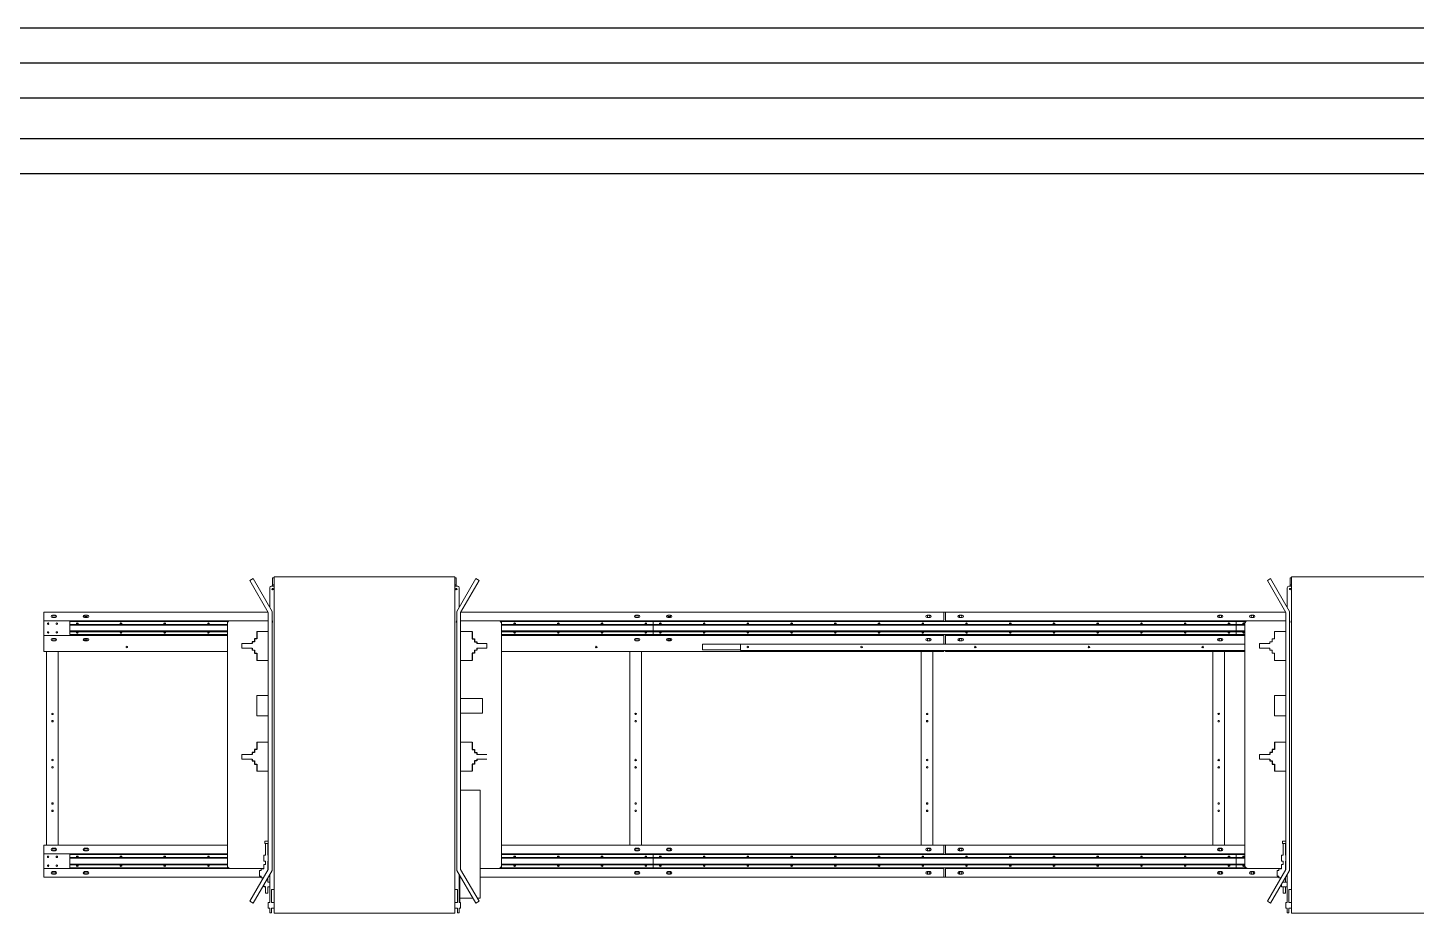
# Model space of a CAD drawing. Header units: inches. Extents: x -26985 to 86262, y -10753 to 149570.
# Drawn here: x 44197 to 48959, y 136619 to 139657 of the extents above; entities that cross this region are included whole.
import ezdxf

# ---------------------------------------------------------------- set-up
doc = ezdxf.new("R2010")
doc.units = ezdxf.units.IN
doc.header["$MEASUREMENT"] = 0

msp = doc.modelspace()

# ---------------------------------------------------------------- linework, layer by layer
at = {"color": 0, "linetype": 'Continuous', "lineweight": -3}
for p, q in [((-9688.6, 139656.9), (73931.4, 139656.9)), ((-9568.6, 139416.9), (73931.4, 139416.9)), ((-9568.6, 139276.9), (73931.4, 139276.9))]:
    msp.add_line(p, q, dxfattribs=at)
at = {"color": 1, "linetype": 'Continuous', "lineweight": -3}
for p, q in [((-9568.6, 139536.9), (73931.4, 139536.9)), ((-9568.6, 139156.9), (73931.4, 139156.9))]:
    msp.add_line(p, q, dxfattribs=at)
at = {"color": 0, "linetype": 'Continuous', "lineweight": 0}
for p, q in [((45037, 137760.8), (45037, 137769.8)), ((45042, 137769.8), (45037, 137769.8)), ((45042, 137760.8), (45042, 137772.8)), ((45662, 137772.8), (45042, 137772.8)), ((45662, 137772.8), (45662, 137760.8)), ((45667, 137769.8), (45662, 137769.8)), ((45667, 137769.8), (45667, 137760.8)), ((48527, 137760.8), (48527, 137769.8)), ((48532, 137769.8), (48527, 137769.8)), ((48532, 137760.8), (48532, 137772.8)), ((49152, 137772.8), (48532, 137772.8)), ((44970, 137766.9), (44958.8, 137760.4)), ((45022, 137650.8), (44958.8, 137760.4)), ((45035, 137654.3), (44970, 137766.9)), ((45027, 137668.2), (45027, 137735.8)), ((45032, 137740.8), (45042, 137740.8)), ((45037, 137760.8), (45037, 137745.8)), ((45042, 137745.8), (45037, 137745.8)), ((45037, 137745.8), (45037, 137740.8)), ((45042, 137760.8), (45042, 136645.8)), ((45662, 137760.8), (45662, 136645.8)), ((45667, 137745.8), (45662, 137745.8)), ((45662, 137740.8), (45672, 137740.8)), ((45667, 137760.8), (45667, 137745.8)), ((45667, 137745.8), (45667, 137740.8)), ((45669, 137654.3), (45734, 137766.9)), ((45677, 137735.8), (45677, 137668.2)), ((45682, 137650.8), (45745.3, 137760.4)), ((45734, 137766.9), (45745.3, 137760.4)), ((48460, 137766.9), (48448.8, 137760.4)), ((48512, 137650.8), (48448.8, 137760.4)), ((48525, 137654.3), (48460, 137766.9)), ((48517, 137668.2), (48517, 137735.8)), ((48522, 137740.8), (48532, 137740.8)), ((48527, 137760.8), (48527, 137745.8)), ((48532, 137745.8), (48527, 137745.8)), ((48527, 137745.8), (48527, 137740.8)), ((48532, 137760.8), (48532, 136645.8)), ((44252, 137622.3), (44252, 137652.3)), ((45021.2, 137652.3), (44252, 137652.3)), ((44282, 137641.6), (44292, 137641.6)), ((44292, 137633.1), (44282, 137633.1)), ((44282.8, 137641.6), (44282.8, 137633.1)), ((44282.8, 137637.3), (44283, 137637.3)), ((44291, 137637.3), (44291.3, 137637.3)), ((44291.3, 137633.1), (44291.3, 137641.6)), ((44392, 137641.6), (44402, 137641.6)), ((44402, 137633.1), (44392, 137633.1)), ((44392.8, 137641.6), (44392.8, 137633.1)), ((44392.8, 137637.3), (44401.3, 137637.3)), ((44401.3, 137633.1), (44401.3, 137641.6)), ((45022, 136769.3), (45022, 137650.8)), ((45035, 136765.8), (45035, 137654.3)), ((45669, 136765.8), (45669, 137654.3)), ((45682, 136769.3), (45682, 137650.8)), ((45682.9, 137652.3), (47339.5, 137652.3)), ((46292, 137641.6), (46282, 137641.6)), ((46282, 137633.1), (46292, 137633.1)), ((46282.8, 137641.6), (46282.8, 137633.1)), ((46282.8, 137637.3), (46283, 137637.3)), ((46291, 137637.3), (46291.3, 137637.3)), ((46291.3, 137633.1), (46291.3, 137641.6)), ((46402, 137641.6), (46392, 137641.6)), ((46392, 137633.1), (46402, 137633.1)), ((46392.8, 137641.6), (46392.8, 137633.1)), ((46392.8, 137637.3), (46401.3, 137637.3)), ((46401.3, 137633.1), (46401.3, 137641.6)), ((47292, 137641.6), (47282, 137641.6)), ((47282, 137633.1), (47292, 137633.1)), ((47282.8, 137641.6), (47282.8, 137633.1)), ((47282.8, 137637.3), (47283, 137637.3)), ((47291, 137637.3), (47291.3, 137637.3)), ((47291.3, 137633.1), (47291.3, 137641.6)), ((47339.5, 137652.3), (47344.5, 137652.3)), ((47339.5, 137622.3), (47339.5, 137652.3)), ((47344.5, 137652.3), (48511.2, 137652.3)), ((47344.5, 137652.3), (47344.5, 137622.3)), ((47402, 137641.6), (47392, 137641.6)), ((47392, 137633.1), (47402, 137633.1)), ((47392.8, 137641.6), (47392.8, 137633.1)), ((47392.8, 137637.3), (47393, 137637.3)), ((47401, 137637.3), (47401.3, 137637.3)), ((47401.3, 137633.1), (47401.3, 137641.6)), ((48292, 137641.6), (48282, 137641.6)), ((48282, 137633.1), (48292, 137633.1)), ((48282.8, 137641.6), (48282.8, 137633.1)), ((48282.8, 137637.3), (48283, 137637.3)), ((48291, 137637.3), (48291.3, 137637.3)), ((48291.3, 137633.1), (48291.3, 137641.6)), ((48402, 137641.6), (48392, 137641.6)), ((48392, 137633.1), (48402, 137633.1)), ((48392.8, 137641.6), (48392.8, 137633.1)), ((48392.8, 137637.3), (48393, 137637.3)), ((48401, 137637.3), (48401.3, 137637.3)), ((48401.3, 137633.1), (48401.3, 137641.6)), ((48512, 136769.3), (48512, 137650.8)), ((48525, 136765.8), (48525, 137654.3)), ((44252, 137572.3), (44252, 137622.3)), ((44882, 137622.3), (44252, 137622.3)), ((44882, 137619.8), (44342, 137619.8)), ((44342, 137619.8), (44342, 137610)), ((44365.5, 137610), (44342, 137610)), ((44342, 137610), (44342, 137607.3)), ((44342, 137587.3), (44342, 137607.3)), ((44882, 137607.3), (44342, 137607.3)), ((44342, 137587.3), (44342, 137584.6)), ((44882, 137587.3), (44342, 137587.3)), ((44365.5, 137584.6), (44342, 137584.6)), ((44342, 137584.6), (44342, 137574.8)), ((44515.5, 137610), (44368.6, 137610)), ((44515.5, 137584.6), (44368.6, 137584.6)), ((44665.5, 137610), (44518.6, 137610)), ((44665.5, 137584.6), (44518.6, 137584.6)), ((44815.5, 137610), (44668.6, 137610)), ((44815.5, 137584.6), (44668.6, 137584.6)), ((44882, 137610), (44818.6, 137610)), ((44882, 137584.6), (44818.6, 137584.6)), ((44882, 137622.3), (44882, 137612.3)), ((44892, 137622.3), (44882, 137622.3)), ((44882, 136782.3), (44882, 137612.3)), ((44884, 137620.3), (44884, 137618.3)), ((44884, 137620.3), (44886, 137620.3)), ((44885.4, 137619.8), (44884, 137619.8)), ((45022, 137622.3), (44892, 137622.3)), ((44987, 137585.8), (44983, 137585.8)), ((45022, 137585.8), (44987, 137585.8)), ((45812, 137622.3), (45682, 137622.3)), ((45682, 137585.8), (45717, 137585.8)), ((45717, 137585.8), (45721, 137585.8)), ((45812, 137622.3), (45822, 137622.3)), ((45820, 137620.3), (45818, 137620.3)), ((45820, 137619.8), (45818.7, 137619.8)), ((45820, 137620.3), (45820, 137618.3)), ((45822, 137622.3), (47339.5, 137622.3)), ((45822, 137622.3), (45822, 137612.3)), ((46342, 137619.8), (45822, 137619.8)), ((45822, 137612.3), (45822, 136782.3)), ((45865.5, 137610), (45822, 137610)), ((46342, 137607.3), (45822, 137607.3)), ((46342, 137587.3), (45822, 137587.3)), ((45865.5, 137584.6), (45822, 137584.6)), ((46015.5, 137610), (45868.6, 137610)), ((46015.5, 137584.6), (45868.6, 137584.6)), ((46165.5, 137610), (46018.6, 137610)), ((46165.5, 137584.6), (46018.6, 137584.6)), ((46315.5, 137610), (46168.6, 137610)), ((46315.5, 137584.6), (46168.6, 137584.6)), ((46342, 137610), (46318.6, 137610)), ((46342, 137584.6), (46318.6, 137584.6)), ((48342, 137619.8), (46342, 137619.8)), ((46342, 137619.8), (46342, 137610)), ((46342, 137619.8), (46342, 137610)), ((46365.5, 137610), (46342, 137610)), ((46342, 137610), (46342, 137607.3)), ((46342, 137607.3), (46342, 137610)), ((46342, 137587.3), (46342, 137607.3)), ((48342, 137607.3), (46342, 137607.3)), ((46342, 137607.3), (46342, 137587.3)), ((46342, 137587.3), (46342, 137584.6)), ((48342, 137587.3), (46342, 137587.3)), ((46342, 137587.3), (46342, 137584.6)), ((46365.5, 137584.6), (46342, 137584.6)), ((46342, 137584.6), (46342, 137574.8)), ((46342, 137584.6), (46342, 137574.8)), ((46515.5, 137610), (46368.6, 137610)), ((46515.5, 137584.6), (46368.6, 137584.6)), ((46665.5, 137610), (46518.6, 137610)), ((46665.5, 137584.6), (46518.6, 137584.6)), ((46815.5, 137610), (46668.6, 137610)), ((46815.5, 137584.6), (46668.6, 137584.6)), ((46965.5, 137610), (46818.6, 137610)), ((46965.5, 137584.6), (46818.6, 137584.6)), ((47115.5, 137610), (46968.6, 137610)), ((47115.5, 137584.6), (46968.6, 137584.6)), ((47265.5, 137610), (47118.6, 137610)), ((47265.5, 137584.6), (47118.6, 137584.6)), ((47415.5, 137610), (47268.6, 137610)), ((47415.5, 137584.6), (47268.6, 137584.6)), ((47339.5, 137619.8), (47339.5, 137622.3)), ((47344.5, 137622.3), (48372, 137622.3)), ((47344.5, 137619.8), (47344.5, 137622.3)), ((47565.5, 137610), (47418.6, 137610)), ((47565.5, 137584.6), (47418.6, 137584.6)), ((47715.5, 137610), (47568.6, 137610)), ((47715.5, 137584.6), (47568.6, 137584.6)), ((47865.5, 137610), (47718.6, 137610)), ((47865.5, 137584.6), (47718.6, 137584.6)), ((48015.5, 137610), (47868.6, 137610)), ((48015.5, 137584.6), (47868.6, 137584.6)), ((48165.5, 137610), (48018.6, 137610)), ((48165.5, 137584.6), (48018.6, 137584.6)), ((48315.5, 137610), (48168.6, 137610)), ((48315.5, 137584.6), (48168.6, 137584.6)), ((48342, 137610), (48318.6, 137610)), ((48342, 137584.6), (48318.6, 137584.6)), ((48342, 137619.8), (48342, 137610)), ((48372, 137619.8), (48342, 137619.8)), ((48342, 137619.8), (48342, 137610)), ((48342, 137607.3), (48342, 137610)), ((48365.5, 137610), (48342, 137610)), ((48342, 137610), (48342, 137607.3)), ((48342, 137607.3), (48342, 137587.3)), ((48342, 137587.3), (48342, 137607.3)), ((48372, 137607.3), (48342, 137607.3)), ((48342, 137587.3), (48342, 137584.6)), ((48342, 137587.3), (48342, 137584.6)), ((48372, 137587.3), (48342, 137587.3)), ((48342, 137584.6), (48342, 137574.8)), ((48365.5, 137584.6), (48342, 137584.6)), ((48342, 137584.6), (48342, 137574.8)), ((48372, 137610), (48368.6, 137610)), ((48372, 137584.6), (48368.6, 137584.6)), ((48372, 137622.3), (48372, 137612.3)), ((48382, 137622.3), (48372, 137622.3)), ((48372, 136782.3), (48372, 137612.3)), ((48374, 137620.3), (48374, 137618.3)), ((48374, 137620.3), (48376, 137620.3)), ((48375.4, 137619.8), (48374, 137619.8)), ((48512, 137622.3), (48382, 137622.3)), ((48477, 137585.8), (48473, 137585.8)), ((48473, 137560.8), (48473, 137585.8)), ((48512, 137585.8), (48477, 137585.8)), ((44252, 137517.3), (44252, 137572.3)), ((44882, 137572.3), (44252, 137572.3)), ((44282, 137561.6), (44292, 137561.6)), ((44292, 137553.1), (44282, 137553.1)), ((44282.8, 137561.6), (44282.8, 137553.1)), ((44291.3, 137553.1), (44291.3, 137561.6)), ((44882, 137574.8), (44342, 137574.8)), ((44392, 137561.6), (44402, 137561.6)), ((44402, 137553.1), (44392, 137553.1)), ((44392.8, 137561.6), (44392.8, 137553.1)), ((44401.3, 137557.3), (44392.8, 137557.3)), ((44401.3, 137553.1), (44401.3, 137561.6)), ((44932, 137527.8), (44932, 137543.8)), ((44967, 137543.8), (44932, 137543.8)), ((44975, 137549.8), (44967, 137549.8)), ((44983, 137560.8), (44975, 137560.8)), ((45721, 137560.8), (45729, 137560.8)), ((45729, 137549.8), (45737, 137549.8)), ((45737, 137543.8), (45772, 137543.8)), ((45772, 137527.8), (45772, 137543.8)), ((46342, 137574.8), (45822, 137574.8)), ((45822, 137572.3), (47339.5, 137572.3)), ((46292, 137561.6), (46282, 137561.6)), ((46282, 137553.1), (46292, 137553.1)), ((46282.8, 137561.6), (46282.8, 137553.1)), ((46291.3, 137553.1), (46291.3, 137561.6)), ((48342, 137574.8), (46342, 137574.8)), ((46402, 137561.6), (46392, 137561.6)), ((46392, 137553.1), (46402, 137553.1)), ((46392.8, 137561.6), (46392.8, 137553.1)), ((46401.3, 137557.3), (46392.8, 137557.3)), ((46401.3, 137553.1), (46401.3, 137561.6)), ((46642, 137542.3), (46512, 137542.3)), ((46512, 137542.3), (46512, 137522.3)), ((46642, 137542.3), (48372, 137542.3)), ((46642, 137542.3), (46642, 137519.8)), ((47292, 137561.6), (47282, 137561.6)), ((47282, 137553.1), (47292, 137553.1)), ((47282.8, 137561.6), (47282.8, 137553.1)), ((47291.3, 137553.1), (47291.3, 137561.6)), ((47339.5, 137572.3), (47339.5, 137574.8)), ((47339.5, 137542.3), (47339.5, 137572.3)), ((47344.5, 137572.3), (47344.5, 137574.8)), ((47344.5, 137572.3), (47344.5, 137542.3)), ((47344.5, 137572.3), (48372, 137572.3)), ((47402, 137561.6), (47392, 137561.6)), ((47392, 137553.1), (47402, 137553.1)), ((47392.8, 137561.6), (47392.8, 137553.1)), ((47393, 137557.3), (47392.8, 137557.3)), ((47401.3, 137557.3), (47401, 137557.3)), ((47401.3, 137553.1), (47401.3, 137561.6)), ((48292, 137561.6), (48282, 137561.6)), ((48282, 137553.1), (48292, 137553.1)), ((48282.8, 137561.6), (48282.8, 137553.1)), ((48291.3, 137553.1), (48291.3, 137561.6)), ((48372, 137574.8), (48342, 137574.8)), ((48422, 137527.8), (48422, 137543.8)), ((48457, 137543.8), (48422, 137543.8)), ((48457, 137543.8), (48457, 137549.8)), ((48465, 137549.8), (48457, 137549.8)), ((48473, 137560.8), (48465, 137560.8)), ((48465, 137560.8), (48465, 137549.8)), ((44882, 137517.3), (44252, 137517.3)), ((44262, 137517.3), (44262, 136852.3)), ((44302, 137517.3), (44302, 136852.3)), ((44967, 137527.8), (44932, 137527.8)), ((44975, 137521.8), (44967, 137521.8)), ((44983, 137510.8), (44975, 137510.8)), ((44983, 137485.8), (44987, 137485.8)), ((44987, 137485.8), (45022, 137485.8)), ((45717, 137485.8), (45682, 137485.8)), ((45721, 137485.8), (45717, 137485.8)), ((45721, 137510.8), (45729, 137510.8)), ((45729, 137521.8), (45737, 137521.8)), ((45737, 137527.8), (45772, 137527.8)), ((45822, 137517.3), (47339.5, 137517.3)), ((46262, 137517.3), (46262, 136852.3)), ((46302, 137517.3), (46302, 136852.3)), ((46642, 137522.3), (46512, 137522.3)), ((48372, 137519.8), (46642, 137519.8)), ((47262, 137517.3), (47262, 136852.3)), ((47302, 137517.3), (47302, 136852.3)), ((47339.5, 137517.3), (47339.5, 137519.8)), ((47344.5, 137519.8), (47344.5, 137517.3)), ((47344.5, 137517.3), (48372, 137517.3)), ((48262, 137517.3), (48262, 136852.3)), ((48302, 137517.3), (48302, 136852.3)), ((48457, 137527.8), (48422, 137527.8)), ((48457, 137521.8), (48457, 137527.8)), ((48465, 137521.8), (48457, 137521.8)), ((48465, 137521.8), (48465, 137510.8)), ((48473, 137510.8), (48465, 137510.8)), ((48473, 137485.8), (48473, 137510.8)), ((48473, 137485.8), (48477, 137485.8)), ((48477, 137485.8), (48512, 137485.8)), ((44983, 137365.8), (44987, 137365.8)), ((44983, 137365.8), (44983, 137295.8)), ((45022, 137365.8), (44987, 137365.8)), ((45682, 137355.8), (45717, 137355.8)), ((45757, 137355.8), (45717, 137355.8)), ((45757, 137305.8), (45757, 137355.8)), ((48473, 137365.8), (48477, 137365.8)), ((48473, 137365.8), (48473, 137295.8)), ((48512, 137365.8), (48477, 137365.8)), ((44987, 137295.8), (44983, 137295.8)), ((44987, 137295.8), (45022, 137295.8)), ((45717, 137305.8), (45682, 137305.8)), ((45717, 137305.8), (45757, 137305.8)), ((48477, 137295.8), (48473, 137295.8)), ((48477, 137295.8), (48512, 137295.8)), ((44987, 137205.8), (44983, 137205.8)), ((45022, 137205.8), (44987, 137205.8)), ((45682, 137205.8), (45717, 137205.8)), ((45717, 137205.8), (45721, 137205.8)), ((48477, 137205.8), (48473, 137205.8)), ((48512, 137205.8), (48477, 137205.8)), ((44932, 137147.8), (44932, 137163.8)), ((44967, 137163.8), (44932, 137163.8)), ((44975, 137169.8), (44967, 137169.8)), ((44983, 137180.8), (44975, 137180.8)), ((45721, 137180.8), (45729, 137180.8)), ((45729, 137169.8), (45737, 137169.8)), ((45737, 137163.8), (45772, 137163.8)), ((48422, 137147.8), (48422, 137163.8)), ((48457, 137163.8), (48422, 137163.8)), ((48465, 137169.8), (48457, 137169.8)), ((48473, 137180.8), (48465, 137180.8)), ((44967, 137147.8), (44932, 137147.8)), ((44975, 137141.8), (44967, 137141.8)), ((44983, 137130.8), (44975, 137130.8)), ((44983, 137105.8), (44987, 137105.8)), ((44987, 137105.8), (45022, 137105.8)), ((45717, 137105.8), (45682, 137105.8)), ((45721, 137105.8), (45717, 137105.8)), ((45721, 137130.8), (45729, 137130.8)), ((45729, 137141.8), (45737, 137141.8)), ((45737, 137147.8), (45772, 137147.8)), ((48457, 137147.8), (48422, 137147.8)), ((48465, 137141.8), (48457, 137141.8)), ((48473, 137130.8), (48465, 137130.8)), ((48473, 137105.8), (48477, 137105.8)), ((48477, 137105.8), (48512, 137105.8)), ((45682, 137040.8), (45749, 137040.8)), ((45749, 137040.8), (45749, 136670.8)), ((45022, 136865.8), (45010.5, 136865.8)), ((45010.5, 136857.8), (45010.5, 136865.8)), ((48512, 136865.8), (48500.5, 136865.8)), ((48500.5, 136857.8), (48500.5, 136865.8)), ((44252, 136822.3), (44252, 136852.3)), ((44252, 136822.3), (44252, 136852.3)), ((44882, 136852.3), (44252, 136852.3)), ((44252, 136772.3), (44252, 136822.3)), ((44252, 136772.3), (44252, 136822.3)), ((44882, 136822.3), (44252, 136822.3)), ((44282, 136841.6), (44292, 136841.6)), ((44292, 136833.1), (44282, 136833.1)), ((44282.8, 136833.1), (44282.8, 136841.6)), ((44291.3, 136841.6), (44291.3, 136833.1)), ((44882, 136819.8), (44342, 136819.8)), ((44342, 136819.8), (44342, 136810)), ((44392, 136841.6), (44402, 136841.6)), ((44402, 136833.1), (44392, 136833.1)), ((44392.8, 136833.1), (44392.8, 136841.6)), ((44393, 136837.3), (44392.8, 136837.3)), ((44401.3, 136837.3), (44401, 136837.3)), ((44401.3, 136841.6), (44401.3, 136833.1)), ((45007, 136797.8), (45007, 136817.8)), ((45007, 136817.8), (45013, 136817.8)), ((45010.5, 136857.8), (45022, 136857.8)), ((45013, 136857.8), (45013, 136817.8)), ((45021, 136857.8), (45021, 136817.8)), ((45021, 136817.8), (45022, 136817.8)), ((47339.5, 136852.3), (45822, 136852.3)), ((47339.5, 136822.3), (45822, 136822.3)), ((46342, 136819.8), (45822, 136819.8)), ((46282, 136841.6), (46292, 136841.6)), ((46292, 136833.1), (46282, 136833.1)), ((46282.8, 136833.1), (46282.8, 136841.6)), ((46291.3, 136841.6), (46291.3, 136833.1)), ((48342, 136819.8), (46342, 136819.8)), ((46342, 136819.8), (46342, 136810)), ((46342, 136819.8), (46342, 136810)), ((46392, 136841.6), (46402, 136841.6)), ((46402, 136833.1), (46392, 136833.1)), ((46392.8, 136833.1), (46392.8, 136841.6)), ((46393, 136837.3), (46392.8, 136837.3)), ((46401.3, 136837.3), (46401, 136837.3)), ((46401.3, 136841.6), (46401.3, 136833.1)), ((47282, 136841.6), (47292, 136841.6)), ((47292, 136833.1), (47282, 136833.1)), ((47282.8, 136833.1), (47282.8, 136841.6)), ((47291.3, 136841.6), (47291.3, 136833.1)), ((47339.5, 136852.3), (47339.5, 136822.3)), ((47344.5, 136852.3), (47339.5, 136852.3)), ((47339.5, 136819.8), (47339.5, 136822.3)), ((47344.5, 136822.3), (47344.5, 136852.3)), ((48372, 136852.3), (47344.5, 136852.3)), ((47344.5, 136819.8), (47344.5, 136822.3)), ((48372, 136822.3), (47344.5, 136822.3)), ((47392, 136841.6), (47402, 136841.6)), ((47402, 136833.1), (47392, 136833.1)), ((47392.8, 136833.1), (47392.8, 136841.6)), ((47393, 136837.3), (47392.8, 136837.3)), ((47401.3, 136837.3), (47401, 136837.3)), ((47401.3, 136841.6), (47401.3, 136833.1)), ((48282, 136841.6), (48292, 136841.6)), ((48292, 136833.1), (48282, 136833.1)), ((48282.8, 136833.1), (48282.8, 136841.6)), ((48291.3, 136841.6), (48291.3, 136833.1)), ((48342, 136819.8), (48342, 136810)), ((48372, 136819.8), (48342, 136819.8)), ((48342, 136819.8), (48342, 136810)), ((48497, 136797.8), (48497, 136817.8)), ((48497, 136817.8), (48503, 136817.8)), ((48500.5, 136857.8), (48512, 136857.8)), ((48503, 136857.8), (48503, 136817.8)), ((48511, 136857.8), (48511, 136817.8)), ((48511, 136817.8), (48512, 136817.8)), ((44252, 136742.3), (44252, 136772.3)), ((44252, 136742.3), (44252, 136772.3)), ((44882, 136772.3), (44252, 136772.3)), ((44365.5, 136810), (44342, 136810)), ((44342, 136810), (44342, 136807.3)), ((44342, 136787.3), (44342, 136807.3)), ((44882, 136807.3), (44342, 136807.3)), ((44342, 136787.3), (44342, 136784.6)), ((44882, 136787.3), (44342, 136787.3)), ((44365.5, 136784.6), (44342, 136784.6)), ((44342, 136784.6), (44342, 136774.8)), ((44882, 136774.8), (44342, 136774.8)), ((44515.5, 136810), (44368.6, 136810)), ((44515.5, 136784.6), (44368.6, 136784.6)), ((44665.5, 136810), (44518.6, 136810)), ((44665.5, 136784.6), (44518.6, 136784.6)), ((44815.5, 136810), (44668.6, 136810)), ((44815.5, 136784.6), (44668.6, 136784.6)), ((44882, 136810), (44818.6, 136810)), ((44882, 136784.6), (44818.6, 136784.6)), ((44882, 136782.3), (44882, 136772.3)), ((44892, 136772.3), (44882, 136772.3)), ((44884, 136776.3), (44884, 136774.3)), ((44885.4, 136774.8), (44884, 136774.8)), ((44884, 136774.3), (44886, 136774.3)), ((45007, 136772.3), (44892, 136772.3)), ((45022, 136769.3), (44958.8, 136659.8)), ((44998, 136770.8), (44998, 136765.8)), ((45007, 136770.8), (44998, 136770.8)), ((45007, 136797.8), (45013, 136797.8)), ((45007, 136786.3), (45007, 136770.8)), ((45013, 136786.3), (45007, 136786.3)), ((45013, 136797.8), (45013, 136786.3)), ((45021, 136797.8), (45022, 136797.8)), ((45021, 136797.8), (45021, 136767.6)), ((45682, 136769.3), (45745.3, 136659.8)), ((45812, 136772.3), (45749, 136772.3)), ((45812, 136772.3), (45822, 136772.3)), ((45820, 136774.3), (45818, 136774.3)), ((45820, 136774.8), (45818.7, 136774.8)), ((45820, 136776.3), (45820, 136774.3)), ((45865.5, 136810), (45822, 136810)), ((46342, 136807.3), (45822, 136807.3)), ((46342, 136787.3), (45822, 136787.3)), ((45865.5, 136784.6), (45822, 136784.6)), ((45822, 136782.3), (45822, 136772.3)), ((46342, 136774.8), (45822, 136774.8)), ((47339.5, 136772.3), (45822, 136772.3)), ((46015.5, 136810), (45868.6, 136810)), ((46015.5, 136784.6), (45868.6, 136784.6)), ((46165.5, 136810), (46018.6, 136810)), ((46165.5, 136784.6), (46018.6, 136784.6)), ((46315.5, 136810), (46168.6, 136810)), ((46315.5, 136784.6), (46168.6, 136784.6)), ((46342, 136810), (46318.6, 136810)), ((46342, 136784.6), (46318.6, 136784.6)), ((46365.5, 136810), (46342, 136810)), ((46342, 136810), (46342, 136807.3)), ((46342, 136807.3), (46342, 136810)), ((46342, 136787.3), (46342, 136807.3)), ((48342, 136807.3), (46342, 136807.3)), ((46342, 136807.3), (46342, 136787.3)), ((46342, 136787.3), (46342, 136784.6)), ((48342, 136787.3), (46342, 136787.3)), ((46342, 136787.3), (46342, 136784.6)), ((46365.5, 136784.6), (46342, 136784.6)), ((46342, 136784.6), (46342, 136774.8)), ((46342, 136784.6), (46342, 136774.8)), ((48342, 136774.8), (46342, 136774.8)), ((46515.5, 136810), (46368.6, 136810)), ((46515.5, 136784.6), (46368.6, 136784.6)), ((46665.5, 136810), (46518.6, 136810)), ((46665.5, 136784.6), (46518.6, 136784.6)), ((46815.5, 136810), (46668.6, 136810)), ((46815.5, 136784.6), (46668.6, 136784.6)), ((46965.5, 136810), (46818.6, 136810)), ((46965.5, 136784.6), (46818.6, 136784.6)), ((47115.5, 136810), (46968.6, 136810)), ((47115.5, 136784.6), (46968.6, 136784.6)), ((47265.5, 136810), (47118.6, 136810)), ((47265.5, 136784.6), (47118.6, 136784.6)), ((47415.5, 136810), (47268.6, 136810)), ((47415.5, 136784.6), (47268.6, 136784.6)), ((47339.5, 136772.3), (47339.5, 136774.8)), ((47339.5, 136772.3), (47339.5, 136742.3)), ((47344.5, 136772.3), (47344.5, 136774.8)), ((47344.5, 136742.3), (47344.5, 136772.3)), ((48372, 136772.3), (47344.5, 136772.3)), ((47565.5, 136810), (47418.6, 136810)), ((47565.5, 136784.6), (47418.6, 136784.6)), ((47715.5, 136810), (47568.6, 136810)), ((47715.5, 136784.6), (47568.6, 136784.6)), ((47865.5, 136810), (47718.6, 136810)), ((47865.5, 136784.6), (47718.6, 136784.6)), ((48015.5, 136810), (47868.6, 136810)), ((48015.5, 136784.6), (47868.6, 136784.6)), ((48165.5, 136810), (48018.6, 136810)), ((48165.5, 136784.6), (48018.6, 136784.6)), ((48315.5, 136810), (48168.6, 136810)), ((48315.5, 136784.6), (48168.6, 136784.6)), ((48342, 136810), (48318.6, 136810)), ((48342, 136784.6), (48318.6, 136784.6)), ((48342, 136807.3), (48342, 136810)), ((48365.5, 136810), (48342, 136810)), ((48342, 136810), (48342, 136807.3)), ((48342, 136807.3), (48342, 136787.3)), ((48342, 136787.3), (48342, 136807.3)), ((48372, 136807.3), (48342, 136807.3)), ((48342, 136787.3), (48342, 136784.6)), ((48342, 136787.3), (48342, 136784.6)), ((48372, 136787.3), (48342, 136787.3)), ((48342, 136784.6), (48342, 136774.8)), ((48365.5, 136784.6), (48342, 136784.6)), ((48342, 136784.6), (48342, 136774.8)), ((48372, 136774.8), (48342, 136774.8)), ((48372, 136810), (48368.6, 136810)), ((48372, 136784.6), (48368.6, 136784.6)), ((48372, 136782.3), (48372, 136772.3)), ((48382, 136772.3), (48372, 136772.3)), ((48374, 136776.3), (48374, 136774.3)), ((48375.4, 136774.8), (48374, 136774.8)), ((48374, 136774.3), (48376, 136774.3)), ((48497, 136772.3), (48382, 136772.3)), ((48512, 136769.3), (48448.8, 136659.8)), ((48488, 136770.8), (48488, 136765.8)), ((48497, 136770.8), (48488, 136770.8)), ((48497, 136797.8), (48503, 136797.8)), ((48497, 136786.3), (48497, 136770.8)), ((48503, 136786.3), (48497, 136786.3)), ((48503, 136797.8), (48503, 136786.3)), ((48511, 136797.8), (48512, 136797.8)), ((48511, 136797.8), (48511, 136767.6)), ((44252, 136742.3), (44252, 136742.3)), ((44252, 136742.3), (44432, 136742.3)), ((44252, 136742.3), (44252, 136742.3)), ((44998, 136742.3), (44252, 136742.3)), ((44282, 136761.6), (44292, 136761.6)), ((44292, 136753.1), (44282, 136753.1)), ((44282.8, 136753.1), (44282.8, 136761.6)), ((44282.8, 136757.3), (44283, 136757.3)), ((44291, 136757.3), (44291.3, 136757.3)), ((44291.3, 136761.6), (44291.3, 136753.1)), ((44392, 136761.6), (44402, 136761.6)), ((44402, 136753.1), (44392, 136753.1)), ((44392.8, 136753.1), (44392.8, 136761.6)), ((44392.8, 136757.3), (44393, 136757.3)), ((44401, 136757.3), (44401.3, 136757.3)), ((44401.3, 136761.6), (44401.3, 136753.1)), ((44432, 136742.3), (44432, 136742.3)), ((45035, 136765.8), (44970, 136653.3)), ((44992, 136745.8), (44992, 136765.8)), ((44992, 136765.8), (44998, 136765.8)), ((44992, 136745.8), (44998, 136745.8)), ((44998, 136745.8), (44998, 136740.8)), ((45005.6, 136740.8), (44998, 136740.8)), ((45012, 136725.8), (45013, 136725.8)), ((45013, 136727.7), (45013, 136725.8)), ((45021, 136741.6), (45021, 136725.8)), ((45021, 136725.8), (45027, 136725.8)), ((45027, 136700.8), (45027, 136752)), ((45669, 136765.8), (45734, 136653.3)), ((45677, 136752), (45677, 136700.8)), ((45679, 136725.8), (45677, 136725.8)), ((45679, 136670.8), (45679, 136748.5)), ((47339.5, 136742.3), (45749, 136742.3)), ((46252, 136742.3), (46432, 136742.3)), ((46252, 136742.3), (46252, 136742.3)), ((46282, 136761.6), (46292, 136761.6)), ((46292, 136753.1), (46282, 136753.1)), ((46282.8, 136753.1), (46282.8, 136761.6)), ((46282.8, 136757.3), (46283, 136757.3)), ((46291, 136757.3), (46291.3, 136757.3)), ((46291.3, 136761.6), (46291.3, 136753.1)), ((46392, 136761.6), (46402, 136761.6)), ((46402, 136753.1), (46392, 136753.1)), ((46392.8, 136753.1), (46392.8, 136761.6)), ((46392.8, 136757.3), (46393, 136757.3)), ((46401, 136757.3), (46401.3, 136757.3)), ((46401.3, 136761.6), (46401.3, 136753.1)), ((46432, 136742.3), (46432, 136742.3)), ((47252, 136742.3), (47432, 136742.3)), ((47252, 136742.3), (47252, 136742.3)), ((47282, 136761.6), (47292, 136761.6)), ((47292, 136753.1), (47282, 136753.1)), ((47282.8, 136753.1), (47282.8, 136761.6)), ((47282.8, 136757.3), (47283, 136757.3)), ((47291, 136757.3), (47291.3, 136757.3)), ((47291.3, 136761.6), (47291.3, 136753.1)), ((48488, 136742.3), (47344.5, 136742.3)), ((47392, 136761.6), (47402, 136761.6)), ((47402, 136753.1), (47392, 136753.1)), ((47392.8, 136753.1), (47392.8, 136761.6)), ((47392.8, 136757.3), (47393, 136757.3)), ((47401, 136757.3), (47401.3, 136757.3)), ((47401.3, 136761.6), (47401.3, 136753.1)), ((47432, 136742.3), (47432, 136742.3)), ((48252, 136742.3), (48432, 136742.3)), ((48252, 136742.3), (48252, 136742.3)), ((48282, 136761.6), (48292, 136761.6)), ((48292, 136753.1), (48282, 136753.1)), ((48282.8, 136753.1), (48282.8, 136761.6)), ((48282.8, 136757.3), (48283, 136757.3)), ((48291, 136757.3), (48291.3, 136757.3)), ((48291.3, 136761.6), (48291.3, 136753.1)), ((48392, 136761.6), (48402, 136761.6)), ((48402, 136753.1), (48392, 136753.1)), ((48392.8, 136753.1), (48392.8, 136761.6)), ((48392.8, 136757.3), (48393, 136757.3)), ((48401, 136757.3), (48401.3, 136757.3)), ((48401.3, 136761.6), (48401.3, 136753.1)), ((48432, 136742.3), (48432, 136742.3)), ((48525, 136765.8), (48460, 136653.3)), ((48482, 136745.8), (48482, 136765.8)), ((48482, 136765.8), (48488, 136765.8)), ((48482, 136745.8), (48488, 136745.8)), ((48488, 136745.8), (48488, 136740.8)), ((48495.6, 136740.8), (48488, 136740.8)), ((48502, 136725.8), (48517, 136725.8)), ((48503, 136727.7), (48503, 136725.8)), ((48511, 136741.6), (48511, 136725.8)), ((48517, 136700.8), (48517, 136752)), ((45007, 136717.3), (45007, 136709.8)), ((45013, 136709.8), (45013, 136687.8)), ((45021, 136687.8), (45013, 136687.8)), ((45021, 136709.8), (45021, 136687.8)), ((45021, 136709.8), (45027, 136709.8)), ((45027, 136694.8), (45027, 136700.8)), ((45027, 136694.8), (45027, 136655.8)), ((45033, 136700.8), (45033, 136694.8)), ((45042, 136700.8), (45033, 136700.8)), ((45033, 136655.8), (45033, 136694.8)), ((45671, 136700.8), (45662, 136700.8)), ((45671, 136700.8), (45671, 136694.8)), ((45671, 136694.8), (45671, 136655.8)), ((45679, 136709.8), (45677, 136709.8)), ((45677, 136700.8), (45677, 136694.8)), ((45677, 136694.8), (45677, 136655.8)), ((48497, 136717.3), (48497, 136709.8)), ((48497, 136709.8), (48517, 136709.8)), ((48503, 136709.8), (48503, 136687.8)), ((48511, 136687.8), (48503, 136687.8)), ((48511, 136709.8), (48511, 136687.8)), ((48517, 136694.8), (48517, 136700.8)), ((48517, 136694.8), (48517, 136655.8)), ((48523, 136700.8), (48523, 136694.8)), ((48532, 136700.8), (48523, 136700.8)), ((48523, 136655.8), (48523, 136694.8)), ((44970, 136653.3), (44958.8, 136659.8)), ((45022, 136635.8), (45022, 136655.8)), ((45022, 136655.8), (45027, 136655.8)), ((45022, 136635.8), (45027, 136635.8)), ((45027, 136623.1), (45027, 136635.8)), ((45033, 136655.8), (45042, 136655.8)), ((45033, 136635.8), (45042, 136635.8)), ((45033, 136635.8), (45033, 136623.1)), ((45042, 136618.8), (45042, 136645.8)), ((45662, 136655.8), (45671, 136655.8)), ((45662, 136645.8), (45662, 136618.8)), ((45662, 136635.8), (45671, 136635.8)), ((45671, 136623.1), (45671, 136635.8)), ((45679, 136672.8), (45677, 136672.8)), ((45677, 136655.8), (45682, 136655.8)), ((45677, 136635.8), (45682, 136635.8)), ((45677, 136635.8), (45677, 136623.1)), ((45723.9, 136670.8), (45679, 136670.8)), ((45679, 136670.8), (45679, 136656.8)), ((45679, 136656.8), (45679, 136655.8)), ((45682, 136655.8), (45682, 136635.8)), ((45734, 136653.3), (45745.3, 136659.8)), ((45749, 136670.8), (45738.9, 136670.8)), ((48460, 136653.3), (48448.8, 136659.8)), ((48512, 136635.8), (48512, 136655.8)), ((48512, 136655.8), (48517, 136655.8)), ((48512, 136635.8), (48517, 136635.8)), ((48517, 136623.1), (48517, 136635.8)), ((48523, 136655.8), (48532, 136655.8)), ((48523, 136635.8), (48532, 136635.8)), ((48523, 136635.8), (48523, 136623.1)), ((48532, 136618.8), (48532, 136645.8)), ((45027, 136623.1), (45027, 136620.8)), ((45027, 136620.8), (45033, 136620.8)), ((45033, 136620.8), (45033, 136623.1)), ((45662, 136618.8), (45042, 136618.8)), ((45671, 136623.1), (45671, 136620.8)), ((45677, 136620.8), (45671, 136620.8)), ((45677, 136623.1), (45677, 136620.8)), ((48517, 136623.1), (48517, 136620.8)), ((48517, 136620.8), (48523, 136620.8)), ((48523, 136620.8), (48523, 136623.1)), ((49152, 136618.8), (48532, 136618.8))]:
    msp.add_line(p, q, dxfattribs=at)
for p, q in [((44983, 137585.8), (44983, 137560.8)), ((45721, 137585.8), (45721, 137560.8)), ((44975, 137549.8), (44967, 137549.8)), ((44967, 137549.8), (44967, 137543.8)), ((44983, 137560.8), (44975, 137560.8)), ((44975, 137560.8), (44975, 137549.8)), ((45721, 137560.8), (45729, 137560.8)), ((45729, 137560.8), (45729, 137549.8)), ((45729, 137549.8), (45737, 137549.8)), ((45737, 137549.8), (45737, 137543.8)), ((44967, 137527.8), (44967, 137521.8)), ((44975, 137521.8), (44975, 137510.8)), ((44975, 137510.8), (44983, 137510.8)), ((44983, 137510.8), (44983, 137485.8)), ((45729, 137510.8), (45721, 137510.8)), ((45721, 137510.8), (45721, 137485.8)), ((45729, 137521.8), (45729, 137510.8)), ((45737, 137527.8), (45737, 137521.8)), ((44983, 137205.8), (44983, 137180.8)), ((45721, 137205.8), (45721, 137180.8)), ((48473, 137205.8), (48473, 137180.8)), ((44975, 137169.8), (44967, 137169.8)), ((44967, 137169.8), (44967, 137163.8)), ((44983, 137180.8), (44975, 137180.8)), ((44975, 137180.8), (44975, 137169.8)), ((45721, 137180.8), (45729, 137180.8)), ((45729, 137180.8), (45729, 137169.8)), ((45729, 137169.8), (45737, 137169.8)), ((45737, 137169.8), (45737, 137163.8)), ((48465, 137169.8), (48457, 137169.8)), ((48457, 137169.8), (48457, 137163.8)), ((48473, 137180.8), (48465, 137180.8)), ((48465, 137180.8), (48465, 137169.8)), ((44967, 137147.8), (44967, 137141.8)), ((44967, 137141.8), (44975, 137141.8)), ((44975, 137141.8), (44975, 137130.8)), ((44975, 137130.8), (44983, 137130.8)), ((44983, 137130.8), (44983, 137105.8)), ((45729, 137130.8), (45721, 137130.8)), ((45721, 137130.8), (45721, 137105.8)), ((45737, 137141.8), (45729, 137141.8)), ((45729, 137141.8), (45729, 137130.8)), ((45737, 137147.8), (45737, 137141.8)), ((48457, 137147.8), (48457, 137141.8)), ((48457, 137141.8), (48465, 137141.8)), ((48465, 137141.8), (48465, 137130.8)), ((48465, 137130.8), (48473, 137130.8)), ((48473, 137130.8), (48473, 137105.8)), ((45013, 136709.8), (45007, 136709.8))]:
    msp.add_line(p, q)
for centre, radius in [((45037, 137730.8), 2.5), ((45667, 137730.8), 2.5), ((48527, 137730.8), 2.5), ((45867, 137612.3), 2.2), ((45867, 137582.3), 2.2), ((46017, 137612.3), 2.2), ((46017, 137582.3), 2.2), ((46167, 137612.3), 2.2), ((46167, 137582.3), 2.2), ((46317, 137612.3), 2.2), ((46317, 137582.3), 2.2), ((46367, 137612.3), 2.2), ((46367, 137582.3), 2.2), ((46517, 137612.3), 2.2), ((46517, 137582.3), 2.2), ((46667, 137612.3), 2.2), ((46667, 137582.3), 2.2), ((46817, 137612.3), 2.2), ((46817, 137582.3), 2.2), ((46967, 137612.3), 2.2), ((46967, 137582.3), 2.2), ((47117, 137612.3), 2.2), ((47117, 137582.3), 2.2), ((47267, 137612.3), 2.2), ((47267, 137582.3), 2.2), ((47417, 137612.3), 2.2), ((47417, 137582.3), 2.2), ((47567, 137612.3), 2.2), ((47567, 137582.3), 2.2), ((47717, 137612.3), 2.2), ((47717, 137582.3), 2.2), ((47867, 137612.3), 2.2), ((47867, 137582.3), 2.2), ((48017, 137612.3), 2.2), ((48017, 137582.3), 2.2), ((48167, 137612.3), 2.2), ((48167, 137582.3), 2.2), ((48317, 137612.3), 2.2), ((48317, 137582.3), 2.2), ((48367, 137612.3), 2.2), ((48367, 137582.3), 2.2), ((46147, 137532.3), 2.75), ((44282, 137144.3), 2.6), ((44282, 137119.3), 2.6), ((46282, 137144.3), 2.6), ((46282, 137119.3), 2.6), ((47282, 137144.3), 2.6), ((47282, 137119.3), 2.6), ((48282, 137144.3), 2.6), ((48282, 137119.3), 2.6)]:
    msp.add_circle(centre, radius, dxfattribs=at)
at = {"color": 0, "linetype": 'Continuous', "lineweight": 0, "extrusion": (-2.14811e-33, 8.10423e-19, -1)}
for centre in [(-44287, 137637.3), (-46287, 137637.3), (-47287, 137637.3), (-47397, 137637.3), (-48287, 137637.3), (-48397, 137637.3), (-44287, 137557.3), (-46287, 137557.3), (-47287, 137557.3), (-47397, 137557.3), (-48287, 137557.3), (-44287, 136837.3), (-44397, 136837.3), (-46287, 136837.3), (-46397, 136837.3), (-47287, 136837.3), (-47287, 136837.3), (-47397, 136837.3), (-47397, 136837.3), (-48287, 136837.3), (-44287, 136757.3), (-44397, 136757.3), (-46287, 136757.3), (-46397, 136757.3), (-47287, 136757.3), (-47287, 136757.3), (-47397, 136757.3), (-47397, 136757.3), (-48287, 136757.3), (-48397, 136757.3)]:
    msp.add_circle(centre, 4, dxfattribs=at)
at = {"color": 0, "linetype": 'Continuous', "lineweight": 0, "extrusion": (1.48872e-34, 8.10423e-19, -1)}
for centre, radius in [((-44267, 137612.3), 2.6), ((-44267, 137582.3), 2.6), ((-44297, 137612.3), 2.6), ((-44297, 137582.3), 2.6), ((-44537, 137532.3), 2.75), ((-46667, 137532.3), 2.75), ((-47057, 137532.3), 2.75), ((-47447, 137532.3), 2.75), ((-47837, 137532.3), 2.75), ((-48227, 137532.3), 2.75), ((-44267, 136812.3), 2.6), ((-44267, 136782.3), 2.6), ((-44297, 136812.3), 2.6), ((-44297, 136782.3), 2.6), ((-44367, 136812.3), 2.2), ((-44367, 136782.3), 2.2), ((-44517, 136812.3), 2.2), ((-44517, 136782.3), 2.2), ((-44667, 136812.3), 2.2), ((-44667, 136782.3), 2.2), ((-44817, 136812.3), 2.2), ((-44817, 136782.3), 2.2), ((-45867, 136812.3), 2.2), ((-45867, 136782.3), 2.2), ((-46017, 136812.3), 2.2), ((-46017, 136782.3), 2.2), ((-46167, 136812.3), 2.2), ((-46167, 136782.3), 2.2), ((-46317, 136812.3), 2.2), ((-46317, 136782.3), 2.2), ((-46367, 136812.3), 2.2), ((-46367, 136782.3), 2.2), ((-46517, 136812.3), 2.2), ((-46517, 136782.3), 2.2), ((-46667, 136812.3), 2.2), ((-46667, 136782.3), 2.2), ((-46817, 136812.3), 2.2), ((-46817, 136782.3), 2.2), ((-46967, 136812.3), 2.2), ((-46967, 136782.3), 2.2), ((-47117, 136812.3), 2.2), ((-47117, 136782.3), 2.2), ((-47267, 136812.3), 2.2), ((-47267, 136782.3), 2.2), ((-47417, 136812.3), 2.2), ((-47417, 136782.3), 2.2), ((-47567, 136812.3), 2.2), ((-47567, 136782.3), 2.2), ((-47717, 136812.3), 2.2), ((-47717, 136782.3), 2.2), ((-47867, 136812.3), 2.2), ((-47867, 136782.3), 2.2), ((-48017, 136812.3), 2.2), ((-48017, 136782.3), 2.2), ((-48167, 136812.3), 2.2), ((-48167, 136782.3), 2.2), ((-48317, 136812.3), 2.2), ((-48317, 136782.3), 2.2), ((-48367, 136812.3), 2.2), ((-48367, 136782.3), 2.2)]:
    msp.add_circle(centre, radius, dxfattribs=at)
at = {"color": 0, "linetype": 'Continuous', "lineweight": 0, "extrusion": (4.14915e-33, 8.10423e-19, -1)}
for centre in [(-44367, 137612.3), (-44367, 137582.3), (-44517, 137612.3), (-44517, 137582.3), (-44667, 137612.3), (-44667, 137582.3), (-44817, 137612.3), (-44817, 137582.3)]:
    msp.add_circle(centre, 2.2, dxfattribs=at)
at = {"color": 0, "linetype": 'Continuous', "lineweight": 0, "extrusion": (-1.10718e-32, 8.10423e-19, -1)}
for centre in [(-44282, 137302.8), (-46282, 137302.8), (-47282, 137302.8), (-48282, 137302.8), (-44282, 137277.8), (-46282, 137277.8), (-47282, 137277.8), (-48282, 137277.8)]:
    msp.add_circle(centre, 2.6, dxfattribs=at)
at = {"color": 0, "linetype": 'Continuous', "lineweight": 0, "extrusion": (5.15821e-33, 8.10423e-19, -1)}
for centre in [(-44282, 136995.3), (-44282, 136970.3), (-46282, 136995.3), (-46282, 136970.3), (-47282, 136995.3), (-47282, 136970.3), (-48282, 136995.3), (-48282, 136970.3)]:
    msp.add_circle(centre, 2.6, dxfattribs=at)
at = {"color": 0, "linetype": 'Continuous', "lineweight": 0, "extrusion": (1.48872e-34, 8.10423e-19, -1)}
for centre, radius, start, end in [((-45032, 137735.8), 5, 0, 90), ((-45672, 137735.8), 5, 90, 180), ((-48522, 137735.8), 5, 0, 90), ((-44282, 137637.3), 4.25, 270, 90), ((-44292, 137637.3), 4.25, 90, 270), ((-44392, 137637.3), 4.25, 270, 90), ((-44402, 137637.3), 4.25, 90, 270), ((-44892, 137612.3), 10, 0, 90), ((-45812, 137612.3), 10, 90, 180), ((-48382, 137612.3), 10, 0, 90), ((-44282, 137557.3), 4.25, 270, 90), ((-44292, 137557.3), 4.25, 90, 270), ((-44392, 137557.3), 4.25, 270, 90), ((-44402, 137557.3), 4.25, 90, 270), ((-44282, 136837.3), 4.25, 270, 90), ((-44292, 136837.3), 4.25, 90, 270), ((-44392, 136837.3), 4.25, 270, 90), ((-44402, 136837.3), 4.25, 90, 270), ((-46282, 136837.3), 4.25, 270, 90), ((-46292, 136837.3), 4.25, 90, 270), ((-46392, 136837.3), 4.25, 270, 90), ((-46402, 136837.3), 4.25, 90, 270), ((-47282, 136837.3), 4.25, 270, 90), ((-47292, 136837.3), 4.25, 90, 270), ((-47392, 136837.3), 4.25, 270, 90), ((-47402, 136837.3), 4.25, 90, 270), ((-48282, 136837.3), 4.25, 270, 90), ((-48292, 136837.3), 4.25, 90, 270), ((-44892, 136782.3), 10, 270, 0), ((-45812, 136782.3), 10, 180, 270), ((-48382, 136782.3), 10, 270, 0), ((-44282, 136757.3), 4.25, 270, 90), ((-44292, 136757.3), 4.25, 90, 270), ((-44392, 136757.3), 4.25, 270, 90), ((-44402, 136757.3), 4.25, 90, 270), ((-46282, 136757.3), 4.25, 270, 90), ((-46292, 136757.3), 4.25, 90, 270), ((-46392, 136757.3), 4.25, 270, 90), ((-46402, 136757.3), 4.25, 90, 270), ((-47282, 136757.3), 4.25, 270, 90), ((-47292, 136757.3), 4.25, 90, 270), ((-47392, 136757.3), 4.25, 270, 90), ((-47402, 136757.3), 4.25, 90, 270), ((-48282, 136757.3), 4.25, 270, 90), ((-48292, 136757.3), 4.25, 90, 270), ((-48392, 136757.3), 4.25, 270, 90), ((-48402, 136757.3), 4.25, 90, 270)]:
    msp.add_arc(centre, radius, start, end, dxfattribs=at)
at = {"color": 0, "linetype": 'Continuous', "lineweight": 0}
for centre, start, end in [((46282, 137637.3), 90, 270), ((46292, 137637.3), 270, 90), ((46392, 137637.3), 90, 270), ((46402, 137637.3), 270, 90), ((47282, 137637.3), 90, 270), ((47292, 137637.3), 270, 90), ((47392, 137637.3), 90, 270), ((47402, 137637.3), 270, 90), ((48282, 137637.3), 90, 270), ((48292, 137637.3), 270, 90), ((48392, 137637.3), 90, 270), ((48402, 137637.3), 270, 90), ((46282, 137557.3), 90, 270), ((46292, 137557.3), 270, 90), ((46392, 137557.3), 90, 270), ((46402, 137557.3), 270, 90), ((47282, 137557.3), 90, 270), ((47292, 137557.3), 270, 90), ((47392, 137557.3), 90, 270), ((47402, 137557.3), 270, 90), ((48282, 137557.3), 90, 270), ((48292, 137557.3), 270, 90)]:
    msp.add_arc(centre, 4.25, start, end, dxfattribs=at)
at = {"color": 0, "linetype": 'Continuous', "lineweight": 0, "extrusion": (2.98303e-30, 8.10423e-19, -1)}
for centre in [(-44367, 137612.3), (-46367, 137612.3), (-48367, 137612.3), (-44367, 136812.3), (-46367, 136812.3), (-48367, 136812.3)]:
    msp.add_arc(centre, 2.75, 303.3067, 236.6933, dxfattribs=at)
at = {"color": 0, "linetype": 'Continuous', "lineweight": 0, "extrusion": (-1.62701e-29, 8.10423e-19, -1)}
for centre in [(-44367, 137582.3), (-46367, 137582.3), (-48367, 137582.3), (-44367, 136782.3), (-46367, 136782.3), (-48367, 136782.3)]:
    msp.add_arc(centre, 2.75, 123.3067, 56.6933, dxfattribs=at)
at = {"color": 0, "linetype": 'Continuous', "lineweight": 0, "extrusion": (-5.12661e-32, -1.00826e-16, -1)}
for centre in [(-44367, 137612.3), (-44517, 137612.3), (-44667, 137612.3), (-44817, 137612.3), (-45867, 137612.3), (-46017, 137612.3), (-46167, 137612.3), (-46317, 137612.3), (-46367, 137612.3), (-46517, 137612.3), (-46667, 137612.3), (-46817, 137612.3), (-46967, 137612.3), (-47117, 137612.3), (-47267, 137612.3), (-47417, 137612.3), (-47567, 137612.3), (-47717, 137612.3), (-47867, 137612.3), (-48017, 137612.3), (-48167, 137612.3), (-48317, 137612.3), (-48367, 137612.3), (-44367, 136812.3), (-44517, 136812.3), (-44667, 136812.3), (-44817, 136812.3), (-45867, 136812.3), (-46017, 136812.3), (-46167, 136812.3), (-46317, 136812.3), (-46367, 136812.3), (-46517, 136812.3), (-46667, 136812.3), (-46817, 136812.3), (-46967, 136812.3), (-47117, 136812.3), (-47267, 136812.3), (-47417, 136812.3), (-47567, 136812.3), (-47717, 136812.3), (-47867, 136812.3), (-48017, 136812.3), (-48167, 136812.3), (-48317, 136812.3), (-48367, 136812.3)]:
    msp.add_arc(centre, 2.75, 236.6933, 303.3067, dxfattribs=at)
at = {"color": 0, "linetype": 'Continuous', "lineweight": 0, "extrusion": (-4.28652e-32, -1.00826e-16, -1)}
for centre in [(-44367, 137582.3), (-44517, 137582.3), (-44667, 137582.3), (-44817, 137582.3), (-45867, 137582.3), (-46017, 137582.3), (-46167, 137582.3), (-46317, 137582.3), (-46367, 137582.3), (-46517, 137582.3), (-46667, 137582.3), (-46817, 137582.3), (-46967, 137582.3), (-47117, 137582.3), (-47267, 137582.3), (-47417, 137582.3), (-47567, 137582.3), (-47717, 137582.3), (-47867, 137582.3), (-48017, 137582.3), (-48167, 137582.3), (-48317, 137582.3), (-48367, 137582.3), (-44367, 136782.3), (-44517, 136782.3), (-44667, 136782.3), (-44817, 136782.3), (-45867, 136782.3), (-46017, 136782.3), (-46167, 136782.3), (-46317, 136782.3), (-46367, 136782.3), (-46517, 136782.3), (-46667, 136782.3), (-46817, 136782.3), (-46967, 136782.3), (-47117, 136782.3), (-47267, 136782.3), (-47417, 136782.3), (-47567, 136782.3), (-47717, 136782.3), (-47867, 136782.3), (-48017, 136782.3), (-48167, 136782.3), (-48317, 136782.3), (-48367, 136782.3)]:
    msp.add_arc(centre, 2.75, 56.6933, 123.3067, dxfattribs=at)
at = {"color": 0, "linetype": 'Continuous', "lineweight": 0, "extrusion": (-5.74374e-30, 8.10423e-19, -1)}
for centre in [(-44517, 137612.3), (-44667, 137612.3), (-44817, 137612.3), (-46517, 137612.3), (-46667, 137612.3), (-46817, 137612.3), (-44517, 136812.3), (-44667, 136812.3), (-44817, 136812.3), (-46517, 136812.3), (-46667, 136812.3), (-46817, 136812.3)]:
    msp.add_arc(centre, 2.75, 303.3067, 236.6933, dxfattribs=at)
at = {"color": 0, "linetype": 'Continuous', "lineweight": 0, "extrusion": (-3.79624e-30, 8.10423e-19, -1)}
for centre in [(-44517, 137582.3), (-46517, 137582.3), (-44517, 136782.3), (-46517, 136782.3)]:
    msp.add_arc(centre, 2.75, 123.3067, 56.6933, dxfattribs=at)
at = {"color": 0, "linetype": 'Continuous', "lineweight": 0, "extrusion": (-1.00578e-29, 8.10423e-19, -1)}
for centre in [(-44667, 137582.3), (-45867, 137582.3), (-46017, 137582.3), (-46167, 137582.3), (-46667, 137582.3), (-47867, 137582.3), (-48017, 137582.3), (-48167, 137582.3), (-44667, 136782.3), (-45867, 136782.3), (-46017, 136782.3), (-46167, 136782.3), (-46667, 136782.3), (-47867, 136782.3), (-48017, 136782.3), (-48167, 136782.3)]:
    msp.add_arc(centre, 2.75, 123.3067, 56.6933, dxfattribs=at)
at = {"color": 0, "linetype": 'Continuous', "lineweight": 0, "extrusion": (1.11082e-31, 8.10423e-19, -1)}
for centre in [(-44817, 137582.3), (-46817, 137582.3), (-46967, 137582.3), (-47117, 137582.3), (-44817, 136782.3), (-46817, 136782.3), (-46967, 136782.3), (-47117, 136782.3)]:
    msp.add_arc(centre, 2.75, 123.3067, 56.6933, dxfattribs=at)
at = {"color": 0, "linetype": 'Continuous', "lineweight": 0, "extrusion": (7.02728e-31, 8.10423e-19, -1)}
msp.add_arc((-45034, 137618.8), 3, 109.4712, 250.5288, dxfattribs=at)
at = {"color": 0, "linetype": 'Continuous', "lineweight": 0, "extrusion": (3.45276e-31, 8.10423e-19, -1)}
msp.add_arc((-45670, 137618.8), 3, 289.4712, 70.5288, dxfattribs=at)
at = {"color": 0, "linetype": 'Continuous', "lineweight": 0, "extrusion": (6.91501e-30, 8.10423e-19, -1)}
for centre in [(-45867, 137612.3), (-46967, 137612.3), (-47117, 137612.3), (-47717, 137612.3), (-47867, 137612.3), (-45867, 136812.3), (-46967, 136812.3), (-47117, 136812.3), (-47717, 136812.3), (-47867, 136812.3)]:
    msp.add_arc(centre, 2.75, 303.3067, 236.6933, dxfattribs=at)
at = {"color": 0, "linetype": 'Continuous', "lineweight": 0, "extrusion": (5.65776e-30, 8.10423e-19, -1)}
for centre in [(-46017, 137612.3), (-46167, 137612.3), (-48017, 137612.3), (-48167, 137612.3), (-46017, 136812.3), (-46167, 136812.3), (-48017, 136812.3), (-48167, 136812.3)]:
    msp.add_arc(centre, 2.75, 303.3067, 236.6933, dxfattribs=at)
at = {"color": 0, "linetype": 'Continuous', "lineweight": 0, "extrusion": (-1.07604e-29, 8.10423e-19, -1)}
for centre in [(-46317, 137612.3), (-48317, 137612.3), (-46317, 136812.3), (-48317, 136812.3)]:
    msp.add_arc(centre, 2.75, 303.3067, 236.6933, dxfattribs=at)
at = {"color": 0, "linetype": 'Continuous', "lineweight": 0, "extrusion": (1.17111e-30, 8.10423e-19, -1)}
for centre in [(-46317, 137582.3), (-48317, 137582.3), (-46317, 136782.3), (-48317, 136782.3)]:
    msp.add_arc(centre, 2.75, 123.3067, 56.6933, dxfattribs=at)
at = {"color": 0, "linetype": 'Continuous', "lineweight": 0, "extrusion": (6.1508e-30, 8.10423e-19, -1)}
for centre in [(-47267, 137612.3), (-47267, 136812.3)]:
    msp.add_arc(centre, 2.75, 303.3067, 236.6933, dxfattribs=at)
at = {"color": 0, "linetype": 'Continuous', "lineweight": 0, "extrusion": (3.27885e-30, 8.10423e-19, -1)}
for centre in [(-47267, 137582.3), (-47267, 136782.3)]:
    msp.add_arc(centre, 2.75, 123.3067, 56.6933, dxfattribs=at)
at = {"color": 0, "linetype": 'Continuous', "lineweight": 0, "extrusion": (5.30031e-30, 8.10423e-19, -1)}
for centre in [(-47417, 137612.3), (-47417, 136812.3)]:
    msp.add_arc(centre, 2.75, 303.3067, 236.6933, dxfattribs=at)
at = {"color": 0, "linetype": 'Continuous', "lineweight": 0, "extrusion": (3.15559e-30, 8.10423e-19, -1)}
for centre in [(-47417, 137582.3), (-47417, 136782.3)]:
    msp.add_arc(centre, 2.75, 123.3067, 56.6933, dxfattribs=at)
at = {"color": 0, "linetype": 'Continuous', "lineweight": 0, "extrusion": (5.01681e-30, 8.10423e-19, -1)}
for centre in [(-47567, 137612.3), (-47567, 136812.3)]:
    msp.add_arc(centre, 2.75, 303.3067, 236.6933, dxfattribs=at)
at = {"color": 0, "linetype": 'Continuous', "lineweight": 0, "extrusion": (-4.99186e-30, 8.10423e-19, -1)}
for centre in [(-47567, 137582.3), (-47567, 136782.3)]:
    msp.add_arc(centre, 2.75, 123.3067, 56.6933, dxfattribs=at)
at = {"color": 0, "linetype": 'Continuous', "lineweight": 0, "extrusion": (-6.24911e-30, 8.10423e-19, -1)}
for centre in [(-47717, 137582.3), (-47717, 136782.3)]:
    msp.add_arc(centre, 2.75, 123.3067, 56.6933, dxfattribs=at)
at = {"color": 0, "linetype": 'Continuous', "lineweight": 0, "extrusion": (2.83646e-31, 8.10423e-19, -1)}
msp.add_arc((-48524, 137618.8), 3, 109.4712, 250.5288, dxfattribs=at)

doc.saveas('drawing.dxf')
